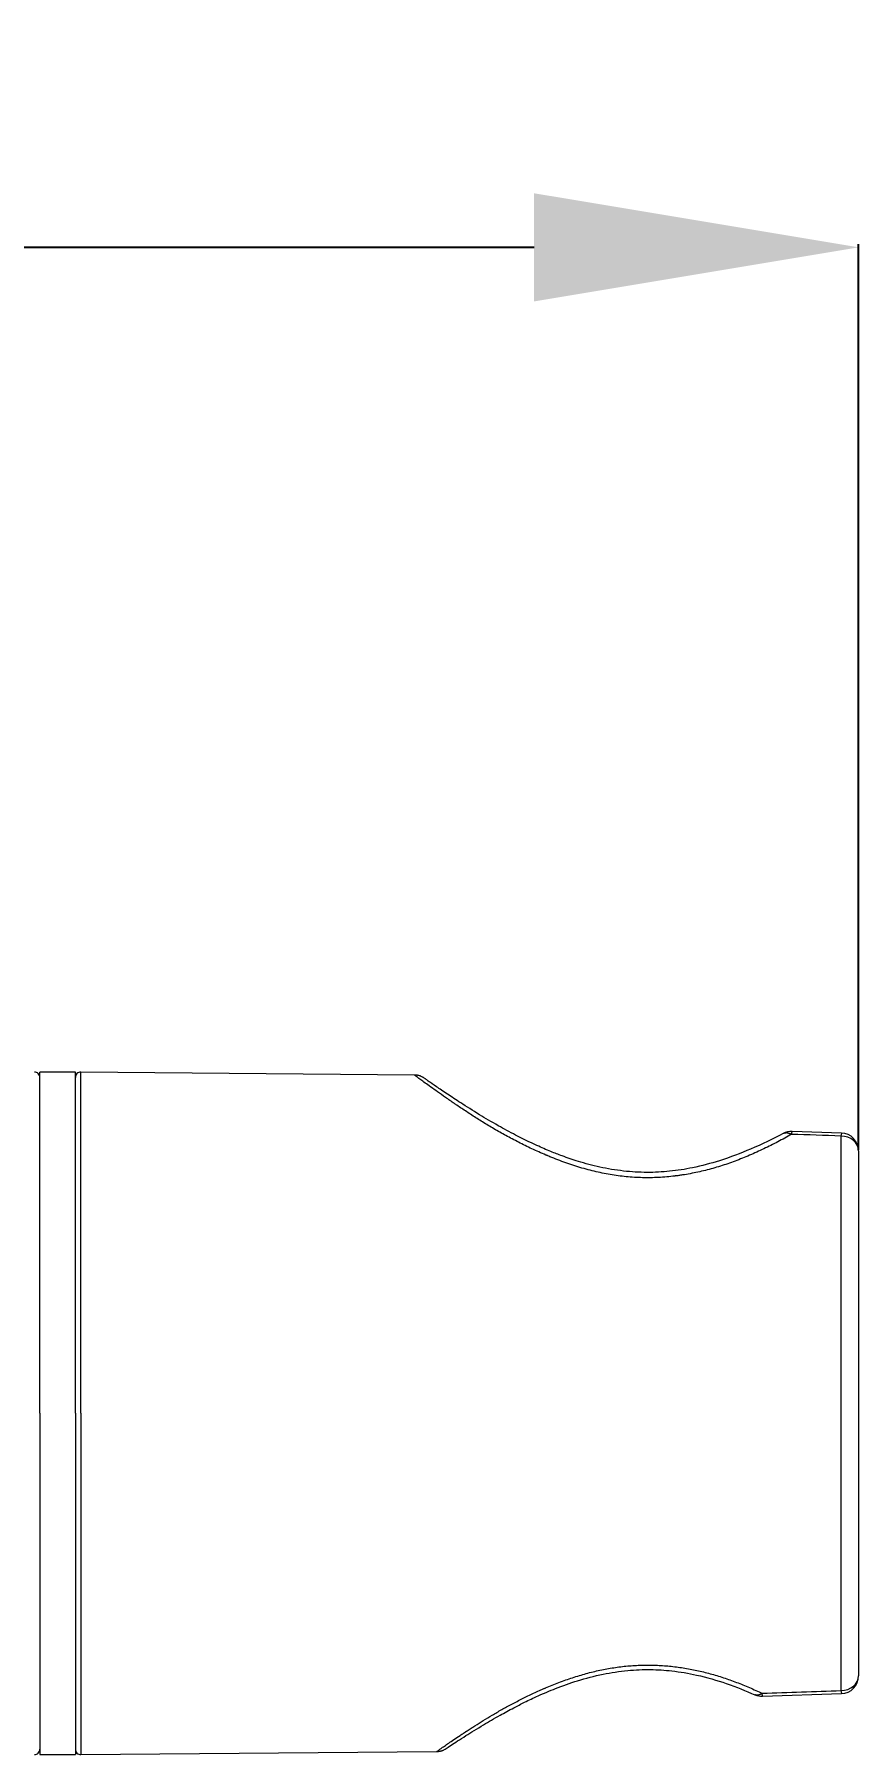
# Model space of a CAD drawing. Header units: millimetres. Extents: x 17284 to 19660, y -6011 to -2651.
# Drawn here: x 18017.3 to 18063, y -4396.1 to -4300.7 of the extents above; entities that cross this region are included whole.
import ezdxf

# ---------------------------------------------------------------- set-up
doc = ezdxf.new("R2010")
doc.units = ezdxf.units.MM
doc.layers.add('DIM', color=3, linetype='Continuous', lineweight=13)
doc.styles.get("Standard").update_dxf_attribs({"font": 'arial.ttf'})
doc.dimstyles.get("Standard").update_dxf_attribs({"dimtxt": 0.18, "dimasz": 0.18, "dimexe": 0.18, "dimexo": 0.0625, "dimgap": 0.09, "dimtad": 0, "dimtih": 1, "dimtoh": 1, "dimdec": 1, "dimdsep": 46, "dimtxsty": 'Standard', "dimcen": 0.09, "dimadec": 0, "dimazin": 0, "dimtfac": 1, "dimtdec": 1, "dimtofl": 0, "dimtmove": 0, "dimatfit": 3, "dimfxl": 1, "dimtolj": 1, "dimtzin": 0, "dimarcsym": 0})

# ---------------------------------------------------------------- blocks, each defined once
blk = doc.blocks.new('*D120')
at = {"layer": 'Defpoints', "color": 0, "transparency": 16777216}
for p in [(18062.966, -4312.47), (18062.966, -4362.585, 0), (17949.926, -4377.144, 0)]:
    blk.add_point(p, dxfattribs=at)
at = {"layer": 'DIM', "color": 0, "lineweight": -2, "transparency": 16777216}
for p, q in [((17949.926, -4312.47), (17931.926, -4312.47)), ((17949.926, -4377.082), (17949.926, -4312.29)), ((18044.966, -4312.47), (17967.926, -4312.47)), ((18062.966, -4362.522), (18062.966, -4312.29))]:
    blk.add_line(p, q, dxfattribs=at)
at = {"layer": 'DIM', "color": 0, "transparency": 16777216}
for points in [[(17967.926, -4309.47), (17967.926, -4315.47), (17949.926, -4312.47)], [(18044.966, -4309.47), (18044.966, -4315.47), (18062.966, -4312.47)]]:
    blk.add_solid(points, dxfattribs=at)
at = {"layer": 'DIM', "color": 0, "transparency": 16777216, "insert": (17907.889, -4312.47), "char_height": 18, "attachment_point": 5}
blk.add_mtext('\\A1;113', dxfattribs=at)

msp = doc.modelspace()

# ---------------------------------------------------------------- linework, layer by layer
at = {"linetype": 'Continuous', "lineweight": 18, "extrusion": (-1, -2.22045e-16, 0)}
for p, q in [((18017.552, -4377.144, 0), (18017.552, -4358.214, 0)), ((18019.527, -4358.214, 0), (18017.552, -4358.214, 0)), ((18019.527, -4377.144, 0), (18019.527, -4358.214, 0)), ((18038.334, -4358.379, 0), (18019.826, -4358.217, 0)), ((18062.01, -4361.602, 0), (18059.274, -4361.51, 0)), ((18062.01, -4361.602, 0), (18059.274, -4361.51, 0)), ((18062.966, -4362.585, 0), (18062.966, -4391.704, 0)), ((18017.552, -4377.144, 0), (18017.552, -4396.074, 0)), ((18019.527, -4377.144, 0), (18019.527, -4396.074, 0)), ((18057.641, -4392.834, 0), (18062.01, -4392.687, 0)), ((18057.641, -4392.834, 0), (18062.01, -4392.687, 0)), ((18017.552, -4396.074, 0), (18019.527, -4396.074, 0)), ((18019.826, -4396.072, 0), (18039.574, -4395.899, 0))]:
    msp.add_line(p, q, dxfattribs=at)
at = {"linetype": 'Continuous', "lineweight": 13, "extrusion": (-1, -2.22045e-16, 0)}
for p, q in [((18019.826, -4377.144, 0), (18019.826, -4358.217, 0)), ((18059.251, -4361.67, 0), (18059.274, -4361.505, 0)), ((18062.01, -4361.598, 0), (18061.987, -4361.767, 0)), ((18061.987, -4361.767, 0), (18061.987, -4377.144, 0)), ((18019.826, -4377.144, 0), (18019.826, -4396.072, 0)), ((18061.987, -4377.144, 0), (18061.987, -4392.522, 0)), ((18057.642, -4392.838, 0), (18057.619, -4392.676, 0)), ((18061.987, -4392.522, 0), (18062.01, -4392.691, 0))]:
    msp.add_line(p, q, dxfattribs=at)
at = {"linetype": 'Continuous', "lineweight": 18}
for centre, radius, start, end in [((18017.256, -4358.513, 0), 0.296, 0.01209, 90.5), ((18019.823, -4358.513, 0), 0.296, 89.5, 180), ((18059.242, -4362.492, 0), 0.987, 88.1925, 117.52662), ((18061.978, -4362.585, 0), 0.987, 0, 88.16685), ((18061.978, -4391.704, 0), 0.987, 271.88104, 0), ((18057.61, -4391.852, 0), 0.987, 246.44668, 271.83722), ((18017.256, -4395.776, 0), 0.296, 269.5, 0), ((18019.823, -4395.776, 0), 0.296, 180, 270.5)]:
    msp.add_arc(centre, radius, start, end, dxfattribs=at)
at = {"linetype": 'Continuous', "lineweight": 13}
for centre, start_param, end_param in [((18061.978, -4362.585, 0), 0, 1.56207), ((18061.978, -4391.704, 0), 4.721116, 6.283185)]:
    msp.add_ellipse(centre, major_axis=(0.987, 0), ratio=0.828564, start_param=start_param, end_param=end_param, dxfattribs=at)
at = {"linetype": 'Continuous', "lineweight": 18}
for points in [[(18039.033, -4358.673, 0), (18038.705, -4358.377, 0), (18038.324, -4358.379, 0)], [(18039.565, -4395.9, 0), (18039.758, -4395.899, 0), (18039.938, -4395.826, 0)]]:
    msp.add_open_spline(points, degree=2, dxfattribs=at)
at = {"linetype": 'Continuous', "lineweight": 13}
for points, knots in [([(18059.251, -4361.67, 0), (18058.998, -4361.811, 0), (18058.744, -4361.949, 0), (18058.23, -4362.218, 0), (18057.971, -4362.348, 0), (18057.448, -4362.598, 0), (18057.185, -4362.718, 0), (18056.654, -4362.946, 0), (18056.386, -4363.053, 0), (18055.846, -4363.254, 0), (18055.574, -4363.348, 0), (18055.025, -4363.52, 0), (18054.472, -4363.676, 0), (18053.91, -4363.799, 0), (18053.486, -4363.878, 0), (18053.272, -4363.915, 0), (18053.022, -4363.952, 0), (18052.897, -4363.968, 0), (18052.834, -4363.976, 0), (18052.803, -4363.98, 0), (18052.787, -4363.982, 0), (18052.779, -4363.983, 0), (18052.775, -4363.984, 0), (18052.773, -4363.984, 0), (18052.772, -4363.984, 0), (18052.772, -4363.984, 0), (18052.772, -4363.984, 0), (18052.771, -4363.984, 0), (18052.472, -4364.021, 0), (18051.873, -4364.073, 0), (18050.976, -4364.085, 0), (18050.08, -4364.031, 0), (18049.186, -4363.911, 0), (18048.591, -4363.789, 0), (18047.996, -4363.646, 0), (18047.699, -4363.565, 0), (18047.105, -4363.382, 0), (18046.808, -4363.281, 0), (18046.363, -4363.117, 0), (18046.215, -4363.06, 0), (18045.993, -4362.971, 0), (18045.882, -4362.926, 0), (18045.752, -4362.872, 0), (18045.687, -4362.845, 0), (18045.655, -4362.832, 0), (18045.639, -4362.825, 0), (18045.631, -4362.821, 0), (18045.627, -4362.819, 0), (18045.625, -4362.819, 0), (18045.624, -4362.818, 0), (18045.623, -4362.818, 0), (18045.623, -4362.818, 0), (18045.623, -4362.818, 0), (18045.623, -4362.818, 0), (18045.359, -4362.705, 0), (18044.843, -4362.475, 0), (18044.105, -4362.114, 0), (18043.403, -4361.743, 0), (18042.736, -4361.364, 0), (18042.105, -4360.983, 0), (18041.707, -4360.731, 0), (18041.322, -4360.481, 0), (18041.135, -4360.358, 0), (18040.863, -4360.176, 0), (18040.73, -4360.086, 0), (18040.578, -4359.983, 0), (18040.503, -4359.932, 0), (18040.466, -4359.907, 0), (18040.447, -4359.894, 0), (18040.438, -4359.888, 0), (18040.434, -4359.885, 0), (18040.431, -4359.883, 0), (18040.43, -4359.882, 0), (18040.43, -4359.882, 0), (18040.429, -4359.882, 0), (18040.429, -4359.882, 0), (18040.255, -4359.763, 0), (18039.928, -4359.537, 0), (18039.503, -4359.238, 0), (18039.143, -4358.981, 0), (18038.848, -4358.766, 0), (18038.619, -4358.596, 0), (18038.454, -4358.473, 0), (18038.388, -4358.422, 0), (18038.355, -4358.396, 0), (18038.343, -4358.387, 0), (18038.335, -4358.381, 0), (18038.333, -4358.379, 0), (18038.333, -4358.379, 0), (18038.333, -4358.379, 0), (18038.333, -4358.379, 0), (18038.333, -4358.379, 0), (18038.333, -4358.379, 0), (18038.333, -4358.379, 0), (18038.333, -4358.379, 0), (18038.333, -4358.379, 0), (18038.333, -4358.379, 0), (18038.333, -4358.379, 0)], [0, 0, 0, 0, 0.031222, 0.031222, 0.062444, 0.062444, 0.093666, 0.093666, 0.124888, 0.124888, 0.15611, 0.15611, 0.187333, 0.218555, 0.218555, 0.234166, 0.241971, 0.245874, 0.247825, 0.248801, 0.249289, 0.249533, 0.249655, 0.249716, 0.249746, 0.249761, 0.249761, 0.249777, 0.249777, 0.280999, 0.312221, 0.343443, 0.374665, 0.405887, 0.405887, 0.437109, 0.437109, 0.468331, 0.468331, 0.483942, 0.483942, 0.491748, 0.495651, 0.497602, 0.498578, 0.499066, 0.49931, 0.499432, 0.499492, 0.499523, 0.499538, 0.499546, 0.499546, 0.499553, 0.499553, 0.530776, 0.561998, 0.59322, 0.624442, 0.655664, 0.686886, 0.686886, 0.718108, 0.718108, 0.733719, 0.741525, 0.745427, 0.747379, 0.748355, 0.748842, 0.749086, 0.749208, 0.749269, 0.7493, 0.7493, 0.74933, 0.74933, 0.780552, 0.811774, 0.842996, 0.874219, 0.905441, 0.936663, 0.967885, 0.967885, 0.983496, 0.991301, 0.995204, 0.997156, 0.998131, 0.998619, 0.998863, 0.998985, 0.998985, 0.999107, 0.999107, 1, 1, 1, 1]), ([(18039.574, -4395.899, 0), (18039.574, -4395.899, 0), (18039.591, -4395.886, 0), (18039.669, -4395.83, 0), (18039.8, -4395.736, 0), (18039.985, -4395.607, 0), (18040.222, -4395.442, 0), (18040.512, -4395.245, 0), (18040.741, -4395.092, 0), (18040.926, -4394.97, 0), (18041.021, -4394.907, 0), (18041.139, -4394.83, 0), (18041.199, -4394.79, 0), (18041.229, -4394.771, 0), (18041.245, -4394.761, 0), (18041.252, -4394.756, 0), (18041.256, -4394.753, 0), (18041.258, -4394.752, 0), (18041.259, -4394.751, 0), (18041.26, -4394.751, 0), (18041.26, -4394.751, 0), (18041.26, -4394.751, 0), (18041.26, -4394.751, 0), (18041.26, -4394.751, 0), (18041.329, -4394.706, 0), (18041.469, -4394.615, 0), (18041.761, -4394.427, 0), (18042.145, -4394.185, 0), (18042.639, -4393.885, 0), (18043.165, -4393.58, 0), (18043.723, -4393.273, 0), (18044.314, -4392.968, 0), (18044.729, -4392.769, 0), (18045.048, -4392.621, 0), (18045.21, -4392.547, 0), (18045.402, -4392.463, 0), (18045.499, -4392.421, 0), (18045.548, -4392.4, 0), (18045.572, -4392.389, 0), (18045.585, -4392.384, 0), (18045.591, -4392.381, 0), (18045.594, -4392.38, 0), (18045.595, -4392.379, 0), (18045.596, -4392.379, 0), (18045.596, -4392.379, 0), (18045.597, -4392.379, 0), (18045.597, -4392.379, 0), (18045.597, -4392.379, 0), (18045.597, -4392.379, 0), (18045.721, -4392.326, 0), (18045.971, -4392.222, 0), (18046.347, -4392.074, 0), (18046.723, -4391.935, 0), (18047.101, -4391.806, 0), (18047.479, -4391.687, 0), (18047.859, -4391.577, 0), (18048.239, -4391.479, 0), (18048.621, -4391.391, 0), (18049.004, -4391.315, 0), (18049.387, -4391.251, 0), (18049.772, -4391.198, 0), (18050.158, -4391.157, 0), (18050.544, -4391.128, 0), (18050.932, -4391.112, 0), (18051.256, -4391.108, 0), (18051.483, -4391.111, 0), (18051.597, -4391.114, 0), (18051.654, -4391.116, 0), (18051.682, -4391.116, 0), (18051.697, -4391.117, 0), (18051.704, -4391.117, 0), (18051.707, -4391.117, 0), (18051.709, -4391.117, 0), (18051.71, -4391.117, 0), (18051.71, -4391.117, 0), (18051.711, -4391.117, 0), (18051.711, -4391.117, 0), (18051.84, -4391.122, 0), (18052.097, -4391.135, 0), (18052.48, -4391.166, 0), (18052.862, -4391.209, 0), (18053.241, -4391.263, 0), (18053.618, -4391.327, 0), (18053.992, -4391.403, 0), (18054.365, -4391.489, 0), (18054.735, -4391.586, 0), (18055.103, -4391.692, 0), (18055.469, -4391.808, 0), (18055.833, -4391.933, 0), (18056.195, -4392.067, 0), (18056.554, -4392.208, 0), (18056.911, -4392.357, 0), (18057.266, -4392.513, 0), (18057.502, -4392.621, 0), (18057.619, -4392.676, 0)], [0, 0, 0, 0, 0.030556, 0.061828, 0.093101, 0.124373, 0.155646, 0.186918, 0.21819, 0.21819, 0.233827, 0.241645, 0.245554, 0.247508, 0.248486, 0.248974, 0.249218, 0.249341, 0.249402, 0.249432, 0.249448, 0.249455, 0.249455, 0.249463, 0.249463, 0.265099, 0.280735, 0.312008, 0.34328, 0.374552, 0.405825, 0.437097, 0.468369, 0.468369, 0.484006, 0.491824, 0.495733, 0.497687, 0.498665, 0.499153, 0.499398, 0.49952, 0.499581, 0.499611, 0.499627, 0.499634, 0.499638, 0.499638, 0.499642, 0.499642, 0.515278, 0.530914, 0.54655, 0.562187, 0.577823, 0.593459, 0.609095, 0.624731, 0.640368, 0.656004, 0.67164, 0.687276, 0.702912, 0.718549, 0.734185, 0.742003, 0.745912, 0.747866, 0.748844, 0.749332, 0.749577, 0.749699, 0.74976, 0.74979, 0.749806, 0.749806, 0.749821, 0.749821, 0.765457, 0.781093, 0.79673, 0.812366, 0.828002, 0.843638, 0.859274, 0.87491, 0.890547, 0.906183, 0.921819, 0.937455, 0.953091, 0.968728, 0.984364, 1, 1, 1, 1])]:
    msp.add_open_spline(points, degree=3, knots=knots, dxfattribs=at)
at = {"linetype": 'Continuous', "lineweight": 18}
for points, knots in [([(18058.784, -4361.618, 0), (18058.219, -4361.928, 0), (18057.105, -4362.457, 0), (18055.391, -4363.119, 0), (18053.865, -4363.526, 0), (18052.506, -4363.739, 0), (18051.218, -4363.804, 0), (18049.91, -4363.726, 0), (18048.629, -4363.51, 0), (18047.495, -4363.207, 0), (18046.601, -4362.902, 0), (18045.835, -4362.603, 0), (18044.957, -4362.222, 0), (18043.971, -4361.737, 0), (18042.905, -4361.156, 0), (18041.861, -4360.541, 0), (18040.917, -4359.943, 0), (18040.118, -4359.415, 0), (18039.504, -4358.997, 0), (18039.109, -4358.723, 0), (18039.023, -4358.666, 0), (18039.022, -4358.667, 0)], [0, 0, 0, 0, 0.082851, 0.152702, 0.209079, 0.254471, 0.298254, 0.343624, 0.391036, 0.435357, 0.470533, 0.495929, 0.528836, 0.582619, 0.630571, 0.687594, 0.754221, 0.81068, 0.872019, 0.938993, 1, 1, 1, 1]), ([(18058.783, -4361.618, 0), (18058.784, -4361.618, 0), (18058.787, -4361.616, 0), (18058.792, -4361.613, 0), (18058.799, -4361.61, 0), (18058.805, -4361.607, 0), (18058.811, -4361.604, 0), (18058.818, -4361.602, 0), (18058.825, -4361.599, 0), (18058.832, -4361.597, 0), (18058.839, -4361.594, 0), (18058.846, -4361.592, 0), (18058.853, -4361.59, 0), (18058.86, -4361.588, 0), (18058.868, -4361.586, 0), (18058.875, -4361.584, 0), (18058.883, -4361.583, 0), (18058.891, -4361.581, 0), (18058.899, -4361.58, 0), (18058.907, -4361.579, 0), (18058.915, -4361.578, 0), (18058.924, -4361.577, 0), (18058.932, -4361.577, 0), (18058.941, -4361.576, 0), (18058.95, -4361.576, 0), (18058.959, -4361.576, 0), (18058.968, -4361.577, 0), (18058.977, -4361.577, 0), (18058.986, -4361.578, 0), (18058.996, -4361.579, 0), (18059.006, -4361.58, 0), (18059.015, -4361.581, 0), (18059.025, -4361.583, 0), (18059.035, -4361.584, 0), (18059.045, -4361.586, 0), (18059.056, -4361.589, 0), (18059.066, -4361.591, 0), (18059.077, -4361.594, 0), (18059.087, -4361.597, 0), (18059.098, -4361.6, 0), (18059.109, -4361.604, 0), (18059.12, -4361.608, 0), (18059.132, -4361.612, 0), (18059.143, -4361.617, 0), (18059.155, -4361.621, 0), (18059.166, -4361.626, 0), (18059.178, -4361.632, 0), (18059.19, -4361.637, 0), (18059.202, -4361.643, 0), (18059.214, -4361.649, 0), (18059.226, -4361.656, 0), (18059.238, -4361.663, 0), (18059.247, -4361.668, 0), (18059.251, -4361.67, 0)], [0, 0, 0, 0, 0.009324, 0.024638, 0.040133, 0.055808, 0.071666, 0.087706, 0.103929, 0.120335, 0.136926, 0.153702, 0.170662, 0.187808, 0.20514, 0.222657, 0.240361, 0.258251, 0.276328, 0.294592, 0.313043, 0.331681, 0.350505, 0.369517, 0.388715, 0.4081, 0.427671, 0.447428, 0.467371, 0.4875, 0.507814, 0.528313, 0.548995, 0.569861, 0.590911, 0.612142, 0.633555, 0.655149, 0.676922, 0.698875, 0.721005, 0.743312, 0.765795, 0.788453, 0.811283, 0.834286, 0.85746, 0.880803, 0.904313, 0.92799, 0.951831, 0.975835, 1, 1, 1, 1]), ([(18039.95, -4395.821, 0), (18039.966, -4395.813, 0), (18040.05, -4395.759, 0), (18040.406, -4395.525, 0), (18041.076, -4395.088, 0), (18042.053, -4394.481, 0), (18042.983, -4393.939, 0), (18043.769, -4393.512, 0), (18044.466, -4393.154, 0), (18045.232, -4392.79, 0), (18046.204, -4392.377, 0), (18047.399, -4391.952, 0), (18048.745, -4391.599, 0), (18050.115, -4391.39, 0), (18051.404, -4391.337, 0), (18052.69, -4391.42, 0), (18054.12, -4391.663, 0), (18055.695, -4392.125, 0), (18056.713, -4392.53, 0), (18057.208, -4392.765, 0)], [0, 0, 0, 0, 0.05895, 0.113984, 0.210548, 0.290251, 0.353027, 0.399433, 0.433663, 0.473836, 0.522087, 0.578285, 0.638579, 0.694612, 0.745225, 0.792166, 0.848763, 0.921905, 1, 1, 1, 1]), ([(18057.619, -4392.676, 0), (18057.617, -4392.678, 0), (18057.613, -4392.68, 0), (18057.607, -4392.684, 0), (18057.601, -4392.688, 0), (18057.595, -4392.692, 0), (18057.589, -4392.695, 0), (18057.584, -4392.699, 0), (18057.578, -4392.702, 0), (18057.572, -4392.706, 0), (18057.566, -4392.709, 0), (18057.561, -4392.712, 0), (18057.555, -4392.716, 0), (18057.549, -4392.719, 0), (18057.544, -4392.722, 0), (18057.538, -4392.725, 0), (18057.533, -4392.728, 0), (18057.527, -4392.73, 0), (18057.522, -4392.733, 0), (18057.516, -4392.736, 0), (18057.511, -4392.738, 0), (18057.506, -4392.741, 0), (18057.5, -4392.743, 0), (18057.495, -4392.745, 0), (18057.49, -4392.747, 0), (18057.484, -4392.75, 0), (18057.479, -4392.752, 0), (18057.474, -4392.754, 0), (18057.469, -4392.756, 0), (18057.464, -4392.757, 0), (18057.459, -4392.759, 0), (18057.454, -4392.761, 0), (18057.449, -4392.762, 0), (18057.444, -4392.764, 0), (18057.439, -4392.765, 0), (18057.434, -4392.767, 0), (18057.429, -4392.768, 0), (18057.424, -4392.77, 0), (18057.419, -4392.771, 0), (18057.414, -4392.772, 0), (18057.41, -4392.773, 0), (18057.405, -4392.774, 0), (18057.4, -4392.775, 0), (18057.395, -4392.776, 0), (18057.391, -4392.776, 0), (18057.386, -4392.777, 0), (18057.382, -4392.778, 0), (18057.377, -4392.778, 0), (18057.373, -4392.779, 0), (18057.368, -4392.779, 0), (18057.364, -4392.78, 0), (18057.359, -4392.78, 0), (18057.355, -4392.781, 0), (18057.351, -4392.781, 0), (18057.346, -4392.781, 0), (18057.342, -4392.781, 0), (18057.338, -4392.781, 0), (18057.334, -4392.781, 0), (18057.33, -4392.781, 0), (18057.325, -4392.781, 0), (18057.321, -4392.781, 0), (18057.317, -4392.781, 0), (18057.313, -4392.78, 0), (18057.309, -4392.78, 0), (18057.305, -4392.78, 0), (18057.301, -4392.779, 0), (18057.297, -4392.779, 0), (18057.293, -4392.779, 0), (18057.29, -4392.778, 0), (18057.286, -4392.777, 0), (18057.282, -4392.777, 0), (18057.278, -4392.776, 0), (18057.275, -4392.775, 0), (18057.271, -4392.775, 0), (18057.267, -4392.774, 0), (18057.264, -4392.773, 0), (18057.26, -4392.772, 0), (18057.257, -4392.771, 0), (18057.253, -4392.77, 0), (18057.25, -4392.769, 0), (18057.246, -4392.768, 0), (18057.243, -4392.767, 0), (18057.239, -4392.766, 0), (18057.236, -4392.765, 0), (18057.233, -4392.764, 0), (18057.229, -4392.762, 0), (18057.226, -4392.761, 0), (18057.223, -4392.76, 0), (18057.22, -4392.758, 0), (18057.216, -4392.757, 0), (18057.214, -4392.756, 0), (18057.213, -4392.756, 0), (18057.213, -4392.755, 0)], [0, 0, 0, 0, 0.013377, 0.026709, 0.039997, 0.05324, 0.066438, 0.07959, 0.092697, 0.105757, 0.118772, 0.13174, 0.144661, 0.157536, 0.170363, 0.183144, 0.195877, 0.208562, 0.221199, 0.233789, 0.24633, 0.258822, 0.271267, 0.283662, 0.296008, 0.308306, 0.320554, 0.332753, 0.344903, 0.357002, 0.369052, 0.381053, 0.393003, 0.404903, 0.416752, 0.428552, 0.440301, 0.451999, 0.463647, 0.475244, 0.48679, 0.498285, 0.509729, 0.521122, 0.532464, 0.543755, 0.554995, 0.566183, 0.57732, 0.588405, 0.599439, 0.610421, 0.621352, 0.632231, 0.643059, 0.653835, 0.664559, 0.675232, 0.685853, 0.696422, 0.70694, 0.717405, 0.72782, 0.738182, 0.748493, 0.758752, 0.768959, 0.779114, 0.789218, 0.799271, 0.809271, 0.819221, 0.829118, 0.838964, 0.848759, 0.858502, 0.868194, 0.877835, 0.887424, 0.896962, 0.906449, 0.915884, 0.925269, 0.934603, 0.943886, 0.953118, 0.962299, 0.97143, 0.98051, 0.989539, 0.998518, 1, 1, 1, 1])]:
    msp.add_open_spline(points, degree=3, knots=knots, dxfattribs=at)
at = {"linetype": 'Continuous', "lineweight": 13}
for points in [[(18061.987, -4361.767, 0), (18061.075, -4361.734, 0), (18060.163, -4361.702, 0), (18059.251, -4361.67, 0)], [(18057.619, -4392.676, 0), (18059.075, -4392.625, 0), (18060.531, -4392.574, 0), (18061.987, -4392.522, 0)]]:
    msp.add_open_spline(points, degree=3, dxfattribs=at)

# ---------------------------------------------------------------- dimensions: what is measured, and where the dimension line sits
at = {"layer": 'DIM', "color": 3}
dim = msp.add_linear_dim(base=(18062.966, -4312.47), p1=(17949.926, -4377.144, 0), p2=(18062.966, -4362.585, 0), dimstyle='Standard', override={"dimtxt": 18, "dimasz": 18, "dimgap": 5}, dxfattribs=at)
dim.commit()
dim.dimension.update_dxf_attribs({"geometry": '*D120', "text_midpoint": (17907.889, -4312.47), "dimtype": 160})

doc.saveas('drawing.dxf')
